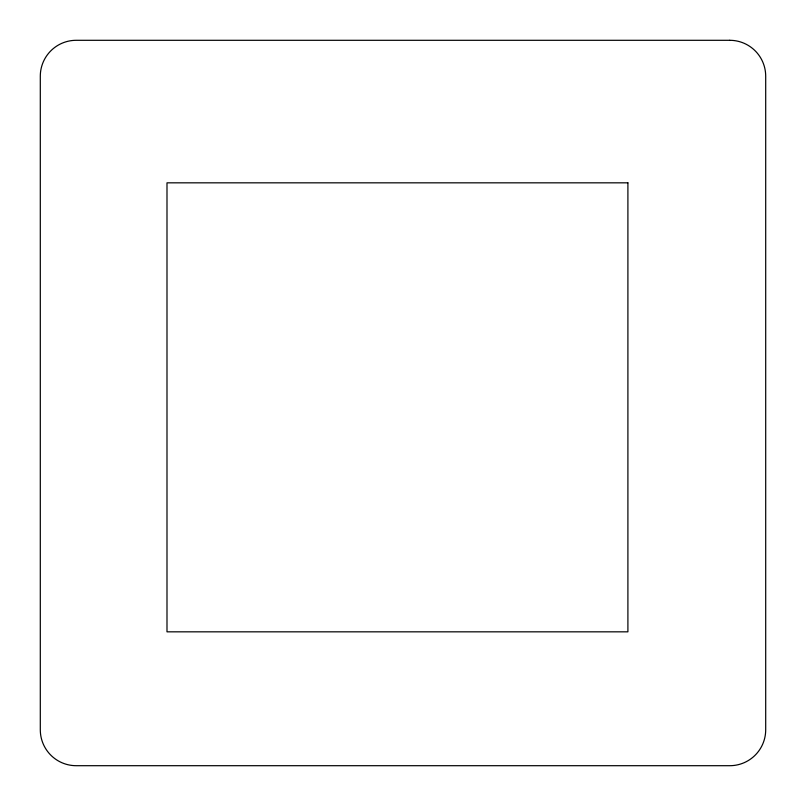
<?xml version="1.0" encoding="UTF-8"?>
<svg xmlns="http://www.w3.org/2000/svg" width="806" height="806" viewBox="0 0 806 806"><rect width="100%" height="100%" fill="white"/><g stroke="black" fill="none" stroke-linecap="round" stroke-linejoin="round"><path stroke-width="1.21" d="M729.762 40.3L76.238 40.3A35.938 35.938 0 0 0 40.3 76.238L40.3 729.762A35.938 35.938 0 0 0 76.238 765.7L729.762 765.7A35.938 35.938 0 0 0 765.7 729.762L765.7 76.238A35.938 35.938 0 0 0 729.762 40.3M627.904 182.831L166.993 182.831L166.993 631.833L627.904 631.833L627.904 182.831"/></g></svg>
